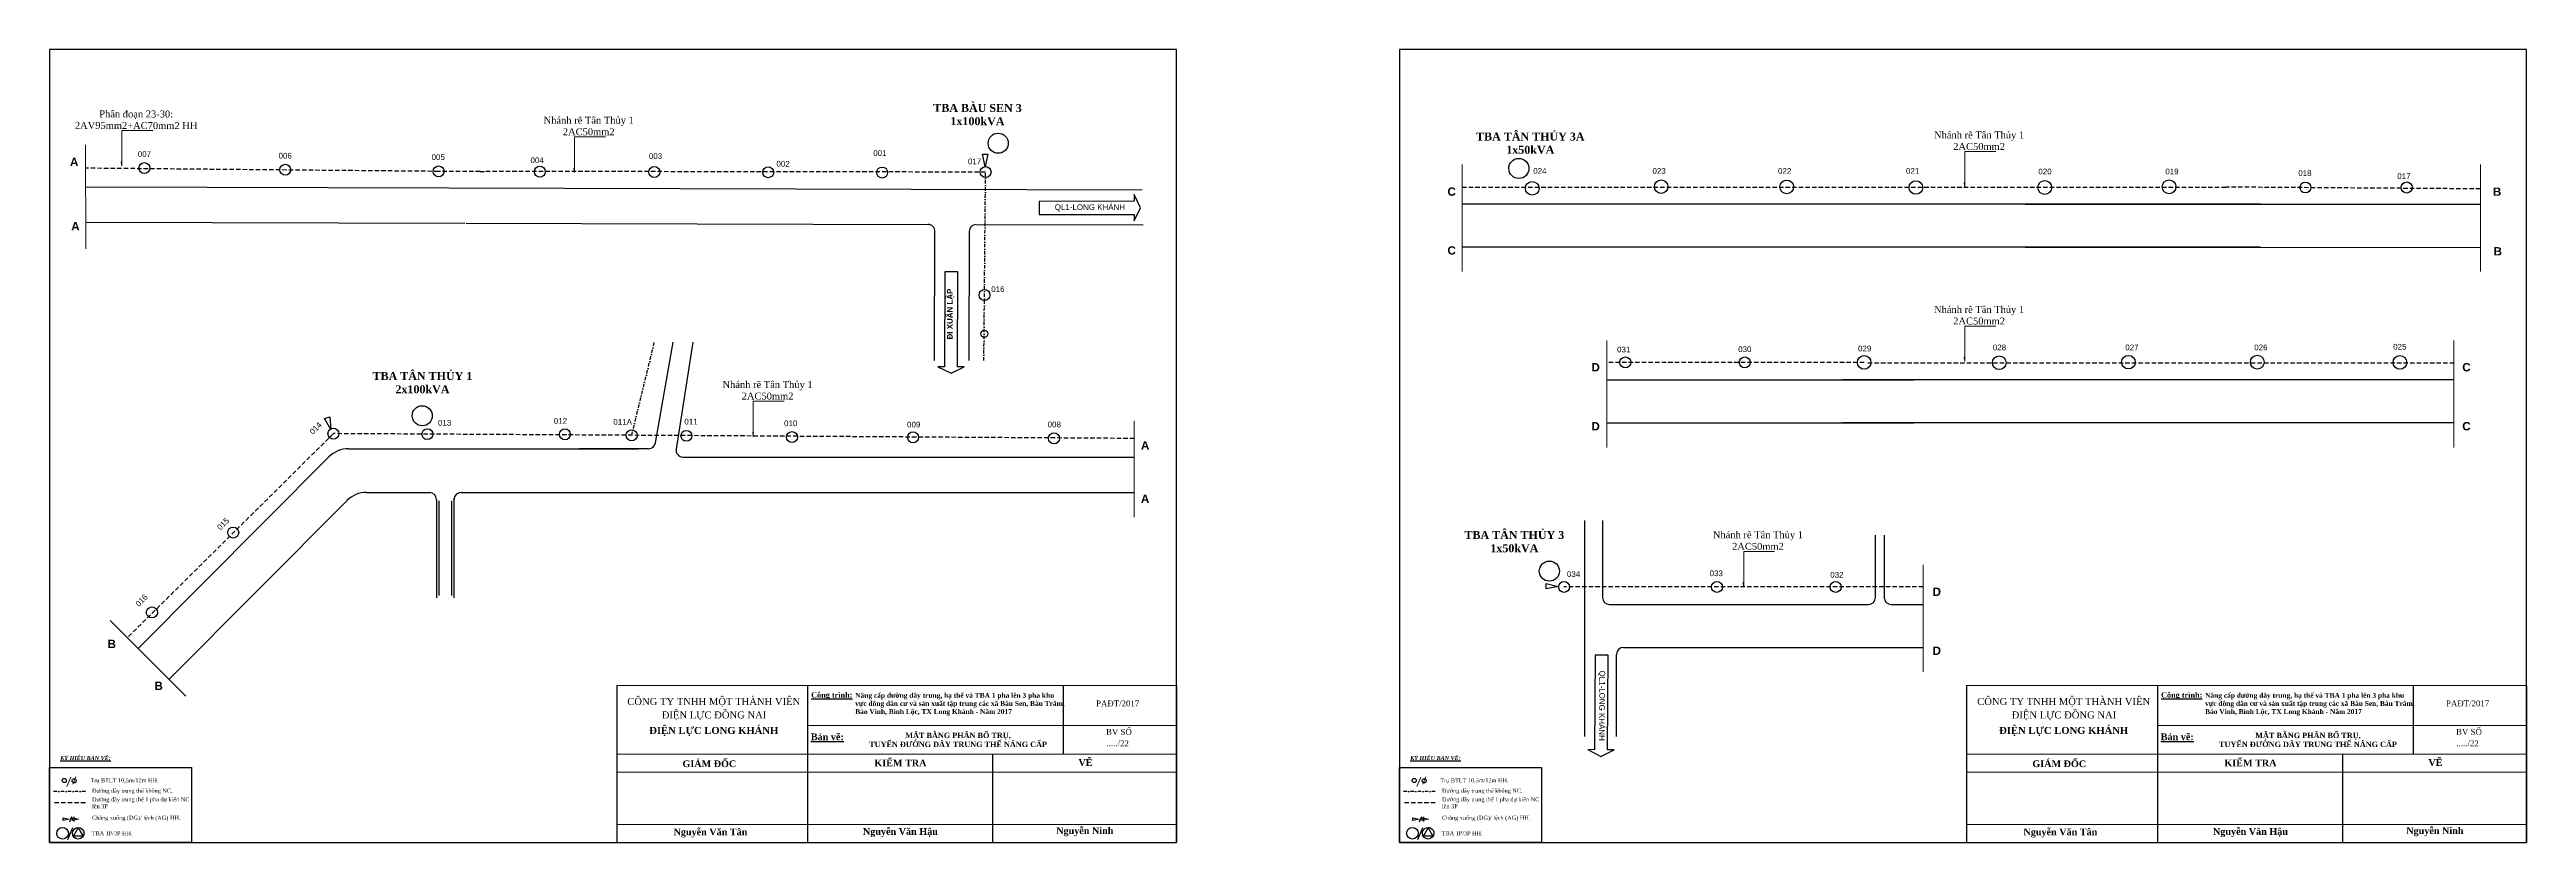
# Model space of a CAD drawing. Header units: metres. Extents: x 429925 to 893472, y 1245258 to 2552490.
# Drawn here: x 429925 to 431711, y 1266130 to 1266701 of the extents above; entities that cross this region are included whole.
import ezdxf

# ---------------------------------------------------------------- set-up
doc = ezdxf.new("R2010")
doc.units = ezdxf.units.M
doc.linetypes.add('DASHDOT', pattern=[1, 0.5, -0.25, 0, -0.25])
doc.linetypes.add('HIDDEN2', pattern=[4.7625, 3.175, -1.5875])
for name, color, linetype in [('Chu', 5, 'Continuous'), ('CONNECTOR', 7, 'Continuous'), ('Nen', 7, 'Continuous')]:
    doc.layers.add(name, color=color, linetype=linetype)
doc.layers.add('Day 22kV', color=1, linetype='Continuous', lineweight=15)
doc.layers.add('duong bao', color=3, linetype='Continuous', lineweight=13)
doc.layers.add('PointCheckModelLayout', color=9, linetype='Continuous', plot=False)
doc.styles.get("Standard").update_dxf_attribs({"font": 'arial.ttf'})
doc.styles.add('VN', font='VTIMESN.TTF')

msp = doc.modelspace()

# ---------------------------------------------------------------- linework, layer by layer
at = {"color": 4, "linetype": 'Continuous', "lineweight": 18}
for p, q in [((429976.7, 1266642.8), (429999, 1266642.7)), ((430303.1, 1266638.2), (430325.4, 1266638.2)), ((431305.9, 1266627.6), (431328.2, 1266627.6)), ((431305.9, 1266501.8), (431328.2, 1266501.8)), ((430432.1, 1266447.7), (430454.4, 1266447.7)), ((431146.4, 1266339.4), (431168.7, 1266339.4))]:
    msp.add_line(p, q, dxfattribs=at)
at = {"color": 9, "linetype": 'Continuous'}
for p, q in [((429950.9, 1266602.1), (430212.5, 1266601.4)), ((430212.5, 1266601.4), (430712.6, 1266600.1)), ((430711.4, 1266587.1), (430706.7, 1266596.6)), ((430706.7, 1266596.6), (430706.7, 1266591.9)), ((430706.7, 1266577.6), (430711.4, 1266587.1)), ((430706.7, 1266582.3), (430706.7, 1266577.6)), ((431349.5, 1266589.7), (431677.7, 1266589.7)), ((429950.8, 1266576.7), (430224.1, 1266576)), ((430225.1, 1266576), (430558.2, 1266575.1)), ((430562.9, 1266477.1), (430563.1, 1266570.1)), ((430587.8, 1266570), (430587.5, 1266477)), ((430592.8, 1266575), (430713.4, 1266574.7)), ((431349.5, 1266558.7), (431677.7, 1266558.4)), ((430570.2, 1266540.8), (430570, 1266472.5)), ((430579.5, 1266472.5), (430579.7, 1266540.8)), ((430361.5, 1266417.6), (430374.2, 1266490.3)), ((430388.4, 1266490.3), (430376.4, 1266413)), ((430570, 1266472.5), (430565.2, 1266472.5)), ((430565.2, 1266472.5), (430574.7, 1266467.8)), ((430574.7, 1266467.8), (430584.3, 1266472.5)), ((431047.6, 1266463), (431269, 1266463)), ((431047.6, 1266432), (431269, 1266432)), ((429988.5, 1266269.4), (430126, 1266407.5)), ((430140.2, 1266413.4), (430349.1, 1266413.4)), ((430356.6, 1266413.4), (430306.8, 1266413.4)), ((430381.4, 1266407.4), (430706.9, 1266407.4)), ((430010.7, 1266247.3), (430139.1, 1266376)), ((430153.2, 1266381.9), (430198.7, 1266381.8)), ((430203.6, 1266376.8), (430203.7, 1266305.9)), ((430205.2, 1266375.8), (430205.2, 1266307.5)), ((430214.8, 1266307.5), (430214.8, 1266375.8)), ((430216.4, 1266305.9), (430216.3, 1266377.7)), ((430221.3, 1266381.8), (430378.3, 1266381.9)), ((430346.8, 1266381.9), (430706.8, 1266381.9)), ((431031.9, 1266206.1), (431031.9, 1266361.7)), ((431044.6, 1266361.7), (431044.6, 1266306.2)), ((431241.5, 1266306.2), (431241.5, 1266351.1)), ((431247.8, 1266351.1), (431247.8, 1266305.3)), ((431049.6, 1266301.2), (431236.5, 1266301.2)), ((431252.8, 1266301.2), (431275.9, 1266301.2)), ((431054.7, 1266206.1), (431054.7, 1266265.2)), ((431059.7, 1266270.2), (431275.9, 1266270.2)), ((431038.7, 1266196.4), (431033.9, 1266196.5)), ((431033.9, 1266196.5), (431043.4, 1266191.6)), ((431043.4, 1266191.6), (431053, 1266196.3)), ((431053, 1266196.3), (431048.2, 1266196.4))]:
    msp.add_line(p, q, dxfattribs=at)
at = {"color": 0}
for p, q in [((430471.5, 1266129.6), (430471.5, 1266242.5)), ((430655.8, 1266193.2), (430655.8, 1266242.5)), ((431445.2, 1266129.6), (431445.2, 1266242.5)), ((431629.4, 1266193.2), (431629.4, 1266242.5)), ((430604.9, 1266129.6), (430604.9, 1266193.2)), ((431578.5, 1266129.6), (431578.5, 1266193.2))]:
    msp.add_line(p, q, dxfattribs=at)
at = {"color": 7, "linetype": 'Continuous'}
for p, q in [((429937.8, 1266131.8), (429941.4, 1266140.5)), ((429939.1, 1266144.4), (429940.7, 1266148.2)), ((429942.2, 1266144.6), (429942.2, 1266148)), ((429942.2, 1266144.6), (429942.2, 1266148)), ((430911.4, 1266131.8), (430915.1, 1266140.5)), ((430912.7, 1266144.4), (430914.3, 1266148.2)), ((430915.8, 1266144.6), (430915.8, 1266148)), ((430915.8, 1266144.6), (430915.8, 1266148))]:
    msp.add_line(p, q, dxfattribs=at)
at = {"color": 9, "linetype": 'Continuous'}
for points in [[(429924.5, 1266129.6), (430737.3, 1266129.6), (430737.3, 1266701.1), (429924.5, 1266701.1)], [(430898.2, 1266129.6), (431711, 1266129.6), (431711, 1266701.1), (430898.2, 1266701.1)], [(430638.4, 1266582.2), (430706.7, 1266582.3), (430706.7, 1266577.6), (430711.4, 1266587.1), (430706.7, 1266596.6), (430706.7, 1266591.9), (430638.4, 1266591.7)], [(430570.2, 1266540.8), (430570, 1266472.5), (430565.2, 1266472.5), (430574.7, 1266467.8), (430584.3, 1266472.5), (430579.5, 1266472.5), (430579.7, 1266540.8)], [(431039.2, 1266264.7), (431038.7, 1266196.4), (431033.9, 1266196.5), (431043.4, 1266191.6), (431053, 1266196.3), (431048.2, 1266196.4), (431048.7, 1266264.6)]]:
    msp.add_lwpolyline(points, close=True, dxfattribs=at)
at = {"color": 4, "linetype": 'Continuous', "lineweight": 18}
for points in [[(429977, 1266620.2), (429976.2, 1266620.2), (429976.6, 1266617.2), (429976.7, 1266642.8)], [(430303.5, 1266615.7), (430302.7, 1266615.7), (430303.1, 1266612.6), (430303.1, 1266638.2)], [(431306.2, 1266605.1), (431305.4, 1266605.1), (431305.9, 1266602), (431305.9, 1266627.6)], [(431306.2, 1266479.3), (431305.4, 1266479.3), (431305.9, 1266476.2), (431305.9, 1266501.8)], [(430432.5, 1266425.2), (430431.7, 1266425.2), (430432.1, 1266422.1), (430432.1, 1266447.7)], [(431146.7, 1266316.8), (431145.9, 1266316.8), (431146.4, 1266313.8), (431146.4, 1266339.4)]]:
    msp.add_lwpolyline(points, dxfattribs=at)
at = {"color": 7, "linetype": 'Continuous'}
for points in [[(430601.5, 1266633.6, -1), (430616, 1266633.6, -1)], [(430991.5, 1266615.5, -1), (430977, 1266615.4, -1)], [(430186.1, 1266437.1, -1), (430200.6, 1266437.2, -1)], [(430999, 1266325.2, -1), (431013.5, 1266325.2, -1)], [(429929.7, 1266136.2, -1), (429938.1, 1266136.3, -1)], [(429941, 1266136.2, -1), (429949.4, 1266136.3, -1)], [(430903.3, 1266136.2, -1), (430911.7, 1266136.3, -1)], [(430914.7, 1266136.2, -1), (430923, 1266136.3, -1)]]:
    msp.add_lwpolyline(points, format="xyb", close=True, dxfattribs=at)
at = {"color": 9, "linetype": 'Continuous'}
for points in [[(429989, 1266615.7, -1), (429996.9, 1266615.7, -1)], [(430090.6, 1266614.5, -1), (430098.5, 1266614.5, -1)], [(430201.2, 1266613.3, -1), (430209.1, 1266613.3, -1)], [(430274.2, 1266613.1, -1), (430282.1, 1266613.1, -1)], [(430356.8, 1266612.9, -1), (430364.7, 1266612.9, -1)], [(430438.9, 1266612.7, -1), (430446.8, 1266612.7, -1)], [(430521.1, 1266612.5, -1), (430529, 1266612.5, -1)], [(430595.7, 1266612.8, -1), (430603.6, 1266612.8, -1)], [(430998.9, 1266601.1, -1), (430989, 1266601.1, -1)], [(431091.8, 1266602.3, -1), (431082, 1266602.3, -1)], [(431182.4, 1266602.1, -1), (431172.5, 1266602.1, -1)], [(431275.5, 1266601.7, -1), (431265.7, 1266601.7, -1)], [(431368.5, 1266601.7, -1), (431358.6, 1266601.7, -1)], [(431458.2, 1266602.2, -1), (431448.3, 1266602.2, -1)], [(431547.6, 1266601.7, -1), (431555.5, 1266601.7, -1)], [(431620.6, 1266601.7, -1), (431628.6, 1266601.7, -1)], [(430594.9, 1266524.2, -1), (430602.8, 1266524.2, -1)], [(430596.2, 1266496.2, -1), (430601.3, 1266496.2, -1)], [(431057.1, 1266475.6, -1), (431065, 1266475.6, -1)], [(431143.2, 1266475.6, -1), (431151.1, 1266475.6, -1)], [(431238.2, 1266475.6, -1), (431228.4, 1266475.6, -1)], [(431335.7, 1266475.4, -1), (431325.8, 1266475.4, -1)], [(431428.8, 1266475.8, -1), (431419, 1266475.8, -1)], [(431521.8, 1266475.8, -1), (431511.9, 1266475.8, -1)], [(431624.6, 1266475.6, -1), (431614.8, 1266475.6, -1)], [(430126.5, 1266421.5, -1), (430132.1, 1266427.1, -1)], [(430193.1, 1266423.9, -1), (430201, 1266423.9, -1)], [(430292.3, 1266423.8, -1), (430300.2, 1266423.8, -1)], [(430340.4, 1266423.1, -1), (430348.3, 1266423.1, -1)], [(430340.4, 1266423.1, -1), (430348.3, 1266423.1, -1)], [(430379.9, 1266422.7, -1), (430387.8, 1266422.7, -1)], [(430456.1, 1266421.8, -1), (430464, 1266421.8, -1)], [(430543.4, 1266421.6, -1), (430551.3, 1266421.6, -1)], [(430645, 1266420.9, -1), (430652.9, 1266420.9, -1)], [(430054.2, 1266350.2, -1), (430059.8, 1266355.8, -1)], [(431012.9, 1266313.8, -1), (431020.8, 1266313.8, -1)], [(431123.2, 1266313.8, -1), (431131.1, 1266313.8, -1)], [(431208.8, 1266313.8, -1), (431216.7, 1266313.8, -1)], [(429995.6, 1266292.6, -1), (430001.2, 1266298.2, -1)]]:
    msp.add_lwpolyline(points, format="xyb", close=True, dxfattribs=at)
at = {"color": 7, "linetype": 'Continuous'}
for points in [[(430601.2, 1266625.7), (430599.3, 1266616.9), (430597.4, 1266625.7)], [(430126.6, 1266436.3), (430127.3, 1266427.3), (430122.9, 1266435.2)], [(431004, 1266316.2), (431012.7, 1266314), (431003.9, 1266312.4)], [(429924.5, 1266183.7), (430026.9, 1266183.7), (430026.9, 1266129.6), (429924.5, 1266129.6)], [(429935.8, 1266175.6), (429936.1, 1266175.4), (429936.5, 1266175.1), (429936.6, 1266174.7), (429936.7, 1266174.3), (429936.6, 1266173.8), (429936.5, 1266173.5), (429936.2, 1266173.1), (429935.8, 1266172.9), (429935.4, 1266172.8), (429935, 1266172.8), (429934.6, 1266172.9), (429934.2, 1266173.2), (429934, 1266173.5), (429933.8, 1266173.8), (429933.7, 1266174.3), (429933.7, 1266174.7), (429933.9, 1266175.1), (429934.2, 1266175.4), (429934.6, 1266175.7), (429935, 1266175.7), (429935.4, 1266175.7)], [(429943, 1266175.4), (429943.3, 1266175.2), (429943.6, 1266174.9), (429943.8, 1266174.5), (429943.8, 1266174.1), (429943.8, 1266173.6), (429943.6, 1266173.3), (429943.3, 1266172.9), (429942.9, 1266172.7), (429942.6, 1266172.6), (429942.1, 1266172.6), (429941.7, 1266172.7), (429941.4, 1266173), (429941.1, 1266173.3), (429940.9, 1266173.6), (429940.8, 1266174.1), (429940.9, 1266174.5), (429941, 1266174.9), (429941.3, 1266175.2), (429941.7, 1266175.5), (429942.1, 1266175.5), (429942.6, 1266175.5)], [(430898.2, 1266183.7), (431000.5, 1266183.7), (431000.5, 1266129.6), (430898.2, 1266129.6)], [(430909.5, 1266175.6), (430909.8, 1266175.4), (430910.1, 1266175.1), (430910.3, 1266174.7), (430910.3, 1266174.3), (430910.3, 1266173.8), (430910.1, 1266173.5), (430909.8, 1266173.1), (430909.4, 1266172.9), (430909, 1266172.8), (430908.6, 1266172.8), (430908.2, 1266172.9), (430907.9, 1266173.2), (430907.6, 1266173.5), (430907.4, 1266173.8), (430907.3, 1266174.3), (430907.4, 1266174.7), (430907.5, 1266175.1), (430907.8, 1266175.4), (430908.2, 1266175.7), (430908.6, 1266175.7), (430909, 1266175.7)], [(430916.6, 1266175.4), (430916.9, 1266175.2), (430917.2, 1266174.9), (430917.4, 1266174.5), (430917.5, 1266174.1), (430917.4, 1266173.6), (430917.2, 1266173.3), (430916.9, 1266172.9), (430916.6, 1266172.7), (430916.2, 1266172.6), (430915.7, 1266172.6), (430915.4, 1266172.7), (430915, 1266173), (430914.7, 1266173.3), (430914.5, 1266173.6), (430914.4, 1266174.1), (430914.5, 1266174.5), (430914.7, 1266174.9), (430915, 1266175.2), (430915.4, 1266175.5), (430915.8, 1266175.5), (430916.2, 1266175.5)], [(429934.3, 1266147.3), (429938.7, 1266146.3), (429934.3, 1266145.4)], [(429941, 1266147.3), (429945.4, 1266146.3), (429941, 1266145.4)], [(429941, 1266147.3), (429945.4, 1266146.3), (429941, 1266145.4)], [(429941.8, 1266134.2), (429945.2, 1266140.2), (429948.7, 1266134.2)], [(430907.9, 1266147.3), (430912.3, 1266146.3), (430907.9, 1266145.4)], [(430914.6, 1266147.3), (430919, 1266146.3), (430914.6, 1266145.4)], [(430914.6, 1266147.3), (430919, 1266146.3), (430914.6, 1266145.4)], [(430915.4, 1266134.2), (430918.9, 1266140.2), (430922.3, 1266134.2)]]:
    msp.add_lwpolyline(points, close=True, dxfattribs=at)
at = {"color": 9, "linetype": 'Continuous'}
for centre, radius, start, end in [((430558.1, 1266570.1), 5, 359.852, 89.852), ((430592.8, 1266570), 5, 89.852, 179.852), ((430140.2, 1266393.4), 20, 90.0071, 135.1207), ((430356.6, 1266418.4), 5, 270.0071, 350.1318), ((430381.4, 1266412.4), 5, 171.3545, 270.0071), ((430153.2, 1266361.9), 20, 89.954, 135.0676), ((430198.6, 1266376.8), 5, 0.0071, 89.954), ((430221.3, 1266376.8), 5, 90.0071, 180.0071), ((431049.6, 1266306.2), 5, 180, 270), ((431236.5, 1266306.2), 5, 270, 0), ((431252.8, 1266306.2), 5, 180, 270), ((431059.7, 1266265.2), 5, 90, 180)]:
    msp.add_arc(centre, radius, start, end, dxfattribs=at)
at = {"layer": 'CONNECTOR', "linetype": 'HIDDEN2'}
for p, q in [((430205.1, 1266613.3), (429951, 1266615.6)), ((430943.3, 1266602), (431494.2, 1266602)), ((431677.7, 1266600.7), (431494.2, 1266602)), ((431233.3, 1266475.6), (431047.6, 1266475.6)), ((431235.9, 1266475.3), (431550.9, 1266475.3)), ((431550.9, 1266475.3), (431658.6, 1266475.3)), ((430129.3, 1266424.3), (429980.7, 1266277.2)), ((430378.3, 1266422.9), (430129.3, 1266424.3)), ((430706.9, 1266420.8), (430378.2, 1266422.9)), ((431275.9, 1266313.8), (431016.8, 1266313.8)), ((429950.4, 1266158.2), (429926.6, 1266158.2)), ((430924, 1266158.2), (430900.2, 1266158.2))]:
    msp.add_line(p, q, dxfattribs=at)
at = {"layer": 'CONNECTOR', "linetype": 'DASHDOT', "ltscale": 5}
for p, q in [((430598.4, 1266477), (430599.6, 1266612.8)), ((430344.4, 1266423.1), (430360.8, 1266490.3)), ((429950.4, 1266166.4), (429926.6, 1266166.4)), ((430924, 1266166.4), (430900.2, 1266166.4))]:
    msp.add_line(p, q, dxfattribs=at)
at = {"layer": 'CONNECTOR', "linetype": 'Continuous'}
for p, q in [((431519.1, 1266589.7), (430943.3, 1266589.7)), ((431519.1, 1266589.7), (430943.3, 1266589.7)), ((431519.1, 1266558.7), (430943.3, 1266558.7)), ((431550.9, 1266463), (431217.6, 1266463)), ((431658.6, 1266463), (431550.9, 1266463)), ((431658.6, 1266463), (431550.9, 1266463)), ((431550.9, 1266432), (431217.6, 1266432)), ((431658.6, 1266432), (431550.9, 1266432))]:
    msp.add_line(p, q, dxfattribs=at)
at = {"layer": 'CONNECTOR', "linetype": 'HIDDEN2'}
msp.add_lwpolyline([(430599.6, 1266612.8), (430238.4, 1266613.3, -0.043818), (430235, 1266613.3), (430205.1, 1266613.3)], format="xyb", dxfattribs=at)
at = {"layer": 'Day 22kV', "color": 0, "lineweight": 20}
for p, q in [((430737.3, 1266242.8), (430333.6, 1266242.8)), ((431711, 1266242.8), (431307.2, 1266242.8)), ((430737.3, 1266213.8), (430471.5, 1266213.8)), ((431711, 1266213.8), (431445.2, 1266213.8)), ((430737.3, 1266193.2), (430333.6, 1266193.2)), ((431711, 1266193.2), (431307.2, 1266193.2)), ((430737.3, 1266180.2), (430333.6, 1266180.2)), ((431711, 1266180.2), (431307.2, 1266180.2)), ((430737.3, 1266142.6), (430333.6, 1266142.6)), ((431711, 1266142.6), (431307.2, 1266142.6))]:
    msp.add_line(p, q, dxfattribs=at)
at = {"layer": 'duong bao', "ltscale": 2}
for p, q in [((429950.4, 1266632.5), (429950.7, 1266557.6)), ((430943.3, 1266618.2), (430943.3, 1266541.1)), ((431677.7, 1266618.2), (431677.7, 1266541.1)), ((431047.6, 1266491.5), (431047.6, 1266414.4)), ((431658.6, 1266491.5), (431658.6, 1266414.4)), ((430706.9, 1266433.6), (430706.8, 1266364.1)), ((431275.9, 1266329.7), (431275.9, 1266252.7)), ((429968.3, 1266289.5), (430022.9, 1266235.1)), ((429939.9, 1266176.7), (429936.9, 1266170)), ((429943.5, 1266176.8), (429941.3, 1266171.6)), ((430913.6, 1266176.7), (430910.6, 1266170)), ((430917.2, 1266176.8), (430914.9, 1266171.6))]:
    msp.add_line(p, q, dxfattribs=at)
at = {"layer": 'Nen', "color": 0}
for p, q in [((430333.6, 1266242.8), (430333.6, 1266129.9)), ((430333.6, 1266242.5), (430333.6, 1266129.6)), ((431307.2, 1266242.8), (431307.2, 1266129.9)), ((431307.2, 1266242.5), (431307.2, 1266129.6))]:
    msp.add_line(p, q, dxfattribs=at)
at = {"layer": 'PointCheckModelLayout', "color": 0}
for p, q in [((430737.3, 1266242.5), (430737.3, 1266129.6)), ((431711, 1266242.5), (431711, 1266129.6)), ((430737.3, 1266198.8), (430737.3, 1266223.5)), ((431711, 1266198.8), (431711, 1266223.5)), ((430333.6, 1266129.6), (430737.3, 1266129.6)), ((431307.2, 1266129.6), (431711, 1266129.6))]:
    msp.add_line(p, q, dxfattribs=at)

# ---------------------------------------------------------------- texts
at = {"attachment_point": 5}
for s, insert, char_height, width, rotation in [('{\\fTimes New Roman|b0|i0|c0|p18;\\C7;Phân đoạn 23-30:\\P2AV95mm2+AC70mm2 HH}', (429987, 1266650.5), 5, 86.625, 359.852), ('{\\fTimes New Roman|b1|i0|c0|p18;\\C7;TBA BÀU SEN 3 1x100kVA}', (430593.8, 1266654.2), 5.734, 87, 359.852), ('{\\fArial Unicode MS|b0|i0|c0|p34;\\C7;007}', (429993, 1266625.8), 4.109, 22.225, 359.852), ('{\\fArial Unicode MS|b0|i0|c0|p34;\\C7;006}', (430094.5, 1266624.6), 4.109, 22.225, 359.852), ('{\\fArial Unicode MS|b0|i0|c0|p34;\\H1x;\\C7;005}', (430204.9, 1266623.6), 4.109, 22.401, 359.852), ('{\\fArial Unicode MS|b0|i0|c0|p34;\\H1x;\\C7;004}', (430276.2, 1266621.3), 4.109, 22.401, 359.852), ('{\\fArial Unicode MS|b0|i0|c0|p34;\\H1x;\\C7;003}', (430361.6, 1266624.3), 4.109, 22.401, 359.852), ('{\\fArial Unicode MS|b0|i0|c0|p34;\\H1x;\\C7;002}', (430453.6, 1266618.8), 4.109, 22.225, 359.852), ('{\\fArial Unicode MS|b0|i0|c0|p34;\\H1x;\\C7;001}', (430523.4, 1266626.5), 4.109, 22.401, 359.852), ('\\C7;\\fArial Unicode MS|b0|i0|;\\H4.1092942200601;017', (430591.7, 1266620.5), 4.109, 22.401, 359.852), ('\\C7;\\fArial Unicode MS|b0|i0|;\\H4.1092942200601;QL1-LONG KHÁNH', (430674.9, 1266587), 4.109, 73.025, 0.1022), ('{\\fArial Unicode MS|b1|i0|c0|p34;\\C7;ĐI XUÂN LẬP}', (430574.4, 1266510.5), 4.109, 73.025, 89.852), ('\\C7;\\fArial Unicode MS|b0|i0|;\\H4.1092942200601;016', (430608.5, 1266528.4), 4.109, 22.401, 359.852), ('{\\fTimes New Roman|b1|i0|c0|p18;\\C7;TBA TÂN THỦY 1\\P2x100kVA}', (430193.5, 1266461), 5.734, 87, 0.0071), ('{\\fArial Unicode MS|b0|i0|c0|p34;\\C7;014}', (430116.5, 1266428.2), 4.109, 22.401, 45.1207), ('{\\fArial Unicode MS|b0|i0|c0|p34;\\H1x;\\C7;013}', (430209.5, 1266432.1), 4.109, 22.225, 0.0071), ('{\\fArial Unicode MS|b0|i0|c0|p34;\\H1x;\\C7;012}', (430293, 1266433.4), 4.109, 22.225, 0.0071), ('{\\fArial Unicode MS|b0|i0|c0|p34;\\H1x;\\C7;011A}', (430337.9, 1266432.7), 4.109, 22.225, 0.0071), ('{\\fArial Unicode MS|b0|i0|c0|p34;\\H1x;\\C7;011}', (430387.2, 1266432.9), 4.109, 22.225, 0.0071), ('{\\fArial Unicode MS|b0|i0|c0|p34;\\C7;010}', (430459.1, 1266431.7), 4.109, 22.225, 0.0071), ('{\\fArial Unicode MS|b0|i0|c0|p34;\\C7;009}', (430547.8, 1266430.8), 4.109, 22.225, 0.0071), ('{\\fArial Unicode MS|b0|i0|c0|p34;\\H1x;\\C7;008}', (430649.2, 1266430.9), 4.109, 22.225, 0.0071), ('{\\fArial Unicode MS|b0|i0|c0|p34;\\C7;015}', (430049.7, 1266359.2), 4.109, 22.225, 45.1207), ('{\\fArial Unicode MS|b0|i0|c0|p34;\\C7;016}', (429990.9, 1266304.1), 4.109, 22.401, 45.1207), ('\\C7;\\fArial Unicode MS|b0|i0|;\\H4.1092942200601;QL1-LONG KHÁNH', (431043.7, 1266228.2), 4.109, 73.025, 269.5629)]:
    msp.add_mtext(s, dxfattribs=dict(at, insert=insert, char_height=char_height, width=width, rotation=rotation))
for s, insert, char_height, width, attachment_point in [('{\\fTimes New Roman|b0|i0|c0|p18;\\C7;Nhánh rẽ Tân Thủy 1 2AC50mm2}', (430313.4, 1266646), 5, 86.625, 5), ('{\\fTimes New Roman|b1|i0|c0|p18;\\C7;TBA TÂN THỦY 3A 1x50kVA}', (430992.5, 1266633.6), 5.734, 87, 5), ('{\\fTimes New Roman|b0|i0|c0|p18;\\C7;Nhánh rẽ Tân Thủy 1 2AC50mm2}', (431316.2, 1266635.4), 5, 86.625, 5), ('{\\fArial Unicode MS|b1|i0|c0|p34;\\C7;A}', (429942.3, 1266620.2), 6, 22.225, 5), ('{\\fArial Unicode MS|b0|i0|c0|p34;\\C7;024}', (430999.4, 1266613.6), 4.109, 22.225, 5), ('{\\fArial Unicode MS|b0|i0|c0|p34;\\C7;023}', (431085.4, 1266613.6), 4.109, 22.225, 5), ('{\\fArial Unicode MS|b0|i0|c0|p34;\\C7;022}', (431176, 1266613.6), 4.109, 22.225, 5), ('{\\fArial Unicode MS|b0|i0|c0|p34;\\C7;021}', (431268.3, 1266613.6), 4.109, 22.225, 5), ('{\\fArial Unicode MS|b0|i0|c0|p34;\\C7;020}', (431363.7, 1266613.2), 4.109, 22.225, 5), ('{\\fArial Unicode MS|b0|i0|c0|p34;\\C7;019}', (431455.3, 1266613.2), 4.109, 22.225, 5), ('{\\fArial Unicode MS|b1|i0|c0|p34;\\C7;C}', (430935.8, 1266598.7), 6, 22.225, 5), ('{\\fArial Unicode MS|b0|i0|c0|p34;\\C7;018}', (431551.2, 1266612.1), 4.109, 22.401, 5), ('{\\fArial Unicode MS|b0|i0|c0|p34;\\C7;017}', (431622.6, 1266609.9), 4.109, 22.401, 5), ('{\\fArial Unicode MS|b1|i0|c0|p34;\\C7;B}', (431689.8, 1266598.7), 6, 22.225, 5), ('{\\fArial Unicode MS|b1|i0|c0|p34;\\C7;A}', (429943.2, 1266573.8), 6, 22.225, 5), ('{\\fArial Unicode MS|b1|i0|c0|p34;\\C7;C}', (430935.8, 1266556.3), 6, 22.225, 5), ('{\\fArial Unicode MS|b1|i0|c0|p34;\\C7;B}', (431690.3, 1266555.7), 6, 22.225, 5), ('{\\fTimes New Roman|b0|i0|c0|p18;\\C7;Nhánh rẽ Tân Thủy 1 2AC50mm2}', (431316.2, 1266509.6), 5, 86.625, 5), ('{\\fArial Unicode MS|b1|i0|c0|p34;\\C7;D}', (431039.6, 1266472.1), 6, 22.225, 5), ('{\\fArial Unicode MS|b0|i0|c0|p34;\\C7;031}', (431059.9, 1266484.9), 4.109, 22.225, 5), ('{\\fArial Unicode MS|b0|i0|c0|p34;\\C7;030}', (431147.2, 1266485.1), 4.109, 22.225, 5), ('{\\fArial Unicode MS|b0|i0|c0|p34;\\C7;029}', (431233.7, 1266485.6), 4.109, 22.225, 5), ('{\\fArial Unicode MS|b0|i0|c0|p34;\\C7;028}', (431330.9, 1266486.4), 4.109, 22.225, 5), ('{\\fArial Unicode MS|b0|i0|c0|p34;\\C7;027}', (431426.4, 1266486.4), 4.109, 22.225, 5), ('{\\fArial Unicode MS|b0|i0|c0|p34;\\C7;026}', (431519.4, 1266486.4), 4.109, 22.225, 5), ('{\\fArial Unicode MS|b0|i0|c0|p34;\\C7;025}', (431619.6, 1266486.9), 4.109, 22.225, 5), ('{\\fArial Unicode MS|b1|i0|c0|p34;\\C7;C}', (431667.7, 1266472.1), 6, 22.225, 5), ('{\\fTimes New Roman|b0|i0|c0|p18;\\C7;Nhánh rẽ Tân Thủy 1 2AC50mm2}', (430442.4, 1266455.5), 5, 86.625, 5), ('{\\fArial Unicode MS|b1|i0|c0|p34;\\C7;A}', (430714.7, 1266415.8), 6, 22.225, 5), ('{\\fArial Unicode MS|b1|i0|c0|p34;\\C7;D}', (431039.6, 1266429.6), 6, 22.225, 5), ('{\\fArial Unicode MS|b1|i0|c0|p34;\\C7;C}', (431667.7, 1266429.6), 6, 22.225, 5), ('{\\fArial Unicode MS|b1|i0|c0|p34;\\C7;A}', (430714.7, 1266377.4), 6, 22.225, 5), ('{\\fTimes New Roman|b1|i0|c0|p18;\\C7;TBA TÂN THỦY 3 1x50kVA}', (430981, 1266346.4), 5.734, 87, 5), ('{\\fTimes New Roman|b0|i0|c0|p18;\\C7;Nhánh rẽ Tân Thủy 1 2AC50mm2}', (431156.7, 1266347.2), 5, 86.625, 5), ('{\\fArial Unicode MS|b0|i0|c0|p34;\\C7;034}', (431023.7, 1266323), 4.109, 22.225, 5), ('{\\fArial Unicode MS|b0|i0|c0|p34;\\C7;033}', (431126.6, 1266323.6), 4.109, 22.225, 5), ('{\\fArial Unicode MS|b0|i0|c0|p34;\\C7;032}', (431213.6, 1266322.5), 4.109, 22.225, 5), ('{\\fArial Unicode MS|b1|i0|c0|p34;\\C7;D}', (431285.7, 1266310.3), 6, 22.225, 5), ('{\\fArial Unicode MS|b1|i0|c0|p34;\\C7;B}', (429969.4, 1266272.7), 6, 22.225, 5), ('{\\fArial Unicode MS|b1|i0|c0|p34;\\C7;D}', (431285.7, 1266267.8), 6, 22.225, 5), ('{\\fArial Unicode MS|b1|i0|c0|p34;\\C7;B}', (430003.2, 1266242.5), 6, 22.225, 5), ('\\C7;\\fTimes New Roman|b1|i1|;\\H2.8669647164643;\\LKÝ HIỆU BẢN VẼ\\l\\L:\\l', (429950.5, 1266190), 2.867, 49.206, 5), ('\\C7;\\fTimes New Roman|b1|i1|;\\H2.8669647164643;\\LKÝ HIỆU BẢN VẼ\\l\\L:\\l', (430924.1, 1266190), 2.867, 49.206, 5), ('{\\fTimes New Roman|b0|i0|c0|p18;\\C7;Trụ BTLT 10,5m/12m HH.}', (429954, 1266174), 2.935, 74, 4), ('{\\fTimes New Roman|b0|i0|c0|p18;\\H1x;\\C7;Đường dây trung thế không NC.}', (429955.2, 1266166.4), 2.935, 60.735, 4), ('{\\fTimes New Roman|b0|i0|c0|p18;\\C7;Trụ BTLT 10,5m/12m HH.}', (430927.6, 1266174), 2.935, 74, 4), ('{\\fTimes New Roman|b0|i0|c0|p18;\\H1x;\\C7;Đường dây trung thế không NC.}', (430928.8, 1266166.4), 2.935, 60.735, 4), ('{\\fTimes New Roman|b0|i0|c0|p18;\\C7;Đường dây trung thế 1 pha dự kiến NC lên 3P}', (429955.2, 1266158.2), 2.935, 70.177, 4), ('{\\fTimes New Roman|b0|i0|c0|p18;\\C7;Đường dây trung thế 1 pha dự kiến NC lên 3P}', (430928.8, 1266158.2), 2.935, 70.177, 4), ('{\\fTimes New Roman|b0|i0|c0|p18;\\C7;TBA 1P/3P HH.}', (429954.9, 1266136.2), 2.935, 74, 4), ('{\\fTimes New Roman|b0|i0|c0|p18;\\H1x;\\C7;Chằng xuống (DG)/ lệch (AG) HH.}', (429955.2, 1266146.9), 2.935, 67.094, 4), ('{\\fTimes New Roman|b0|i0|c0|p18;\\C7;TBA 1P/3P HH.}', (430928.6, 1266136.2), 2.935, 74, 4), ('{\\fTimes New Roman|b0|i0|c0|p18;\\H1x;\\C7;Chằng xuống (DG)/ lệch (AG) HH.}', (430928.8, 1266146.9), 2.935, 67.094, 4)]:
    msp.add_mtext(s, dxfattribs=dict(insert=insert, char_height=char_height, width=width, attachment_point=attachment_point))
at = {"layer": 'Chu', "color": 0, "style": 'VN'}
for s, insert, char_height, width, attachment_point in [('{\\fTimes New Roman|b0|i0|c0|p18;CÔNG TY TNHH MỘT THÀNH VIÊN}', (430403.6, 1266230.6), 5.066, 257.001, 5), ('{\\fTimes New Roman|b0|i0|c0|p18;ĐIỆN LỰC ĐỒNG NAI}', (430403.8, 1266220.9), 5.066, 257.001, 5), ('{\\fTimes New Roman|b1|i0|c163|p18;\\LCông trình:}', (430488.7, 1266235.3), 3.873, 39.227, 5), ('{\\fTimes New Roman|b1|i0|c163|p18;Nâng cấp đường dây trung, hạ thế và TBA 1 pha lên 3 pha khu vực đông dân cư và sản xuất tập trung các xã Bàu Sen, Bàu Trâm, Bảo Vinh, Bình Lộc, TX Long Khánh - Năm 2017}', (430505.6, 1266229.2), 3.5, 149.56, 4), ('{\\fTimes New Roman|b0|i0|c0|p18;CÔNG TY TNHH MỘT THÀNH VIÊN}', (431377.2, 1266230.6), 5.066, 257.001, 5), ('{\\fTimes New Roman|b0|i0|c0|p18;ĐIỆN LỰC ĐỒNG NAI}', (431377.4, 1266220.9), 5.066, 257.001, 5), ('{\\fTimes New Roman|b1|i0|c163|p18;\\LCông trình:}', (431462.3, 1266235.3), 3.873, 39.227, 5), ('{\\fTimes New Roman|b1|i0|c163|p18;Nâng cấp đường dây trung, hạ thế và TBA 1 pha lên 3 pha khu vực đông dân cư và sản xuất tập trung các xã Bàu Sen, Bàu Trâm, Bảo Vinh, Bình Lộc, TX Long Khánh - Năm 2017}', (431479.2, 1266229.2), 3.5, 149.56, 4), ('{\\fTimes New Roman|b1|i0|c0|p18;ĐIỆN LỰC LONG KHÁNH}', (430403.6, 1266209.6), 5.066, 257.001, 5), ('{\\fTimes New Roman|b1|i0|c0|p18;\\LBản vẽ:}', (430485.5, 1266205.7), 4.842, 39.227, 5), ('{\\fTimes New Roman|b1|i0|c0|p18;MẶT BẰNG PHÂN BỐ TRỤ,\\PTUYẾN ĐƯỜNG DÂY TRUNG THẾ NÂNG CẤP}', (430579.8, 1266203.5), 3.873, 214.167, 5), ('{\\fTimes New Roman|b1|i0|c0|p18;ĐIỆN LỰC LONG KHÁNH}', (431377.2, 1266209.6), 5.066, 257.001, 5), ('{\\fTimes New Roman|b1|i0|c0|p18;\\LBản vẽ:}', (431459.1, 1266205.7), 4.842, 39.227, 5), ('{\\fTimes New Roman|b1|i0|c0|p18;MẶT BẰNG PHÂN BỐ TRỤ,\\PTUYẾN ĐƯỜNG DÂY TRUNG THẾ NÂNG CẤP}', (431553.4, 1266203.5), 3.873, 214.167, 5), ('{\\fTimes New Roman|b1|i0|c0|p18;GIÁM ĐỐC}', (430400.4, 1266186.3), 4.842, 214.167, 5), ('{\\fTimes New Roman|b1|i0|c0|p18;KIỂM TRA}', (430538.2, 1266186.9), 4.842, 214.167, 5), ('{\\fTimes New Roman|b1|i0|c0|p18;VẼ}', (430671.7, 1266187.2), 4.842, 214.167, 5), ('{\\fTimes New Roman|b1|i0|c0|p18;GIÁM ĐỐC}', (431374, 1266186.3), 4.842, 214.167, 5), ('{\\fTimes New Roman|b1|i0|c0|p18;KIỂM TRA}', (431511.9, 1266186.9), 4.842, 214.167, 5), ('{\\fTimes New Roman|b1|i0|c0|p18;VẼ}', (431645.3, 1266187.2), 4.842, 214.167, 5), ('{\\fTimes New Roman|b1|i0|c0|p18;Nguyễn Văn Tân}', (430401.2, 1266136.4), 4.842, 214.167, 5), ('{\\fTimes New Roman|b1|i0|c0|p18;Nguyễn Văn Hậu}', (430538.2, 1266136.7), 4.842, 214.167, 5), ('{\\fTimes New Roman|b1|i0|c0|p18;Nguyễn Ninh}', (430671.2, 1266137.3), 4.842, 214.167, 5), ('{\\fTimes New Roman|b1|i0|c0|p18;Nguyễn Văn Tân}', (431374.8, 1266136.4), 4.842, 214.167, 5), ('{\\fTimes New Roman|b1|i0|c0|p18;Nguyễn Văn Hậu}', (431511.9, 1266136.7), 4.842, 214.167, 5), ('{\\fTimes New Roman|b1|i0|c0|p18;Nguyễn Ninh}', (431644.9, 1266137.3), 4.842, 214.167, 5)]:
    msp.add_mtext(s, dxfattribs=dict(at, insert=insert, char_height=char_height, width=width, attachment_point=attachment_point))
at = {"layer": 'Chu', "color": 1, "char_height": 4.222, "width": 214.167, "attachment_point": 5, "style": 'VN'}
for s, insert in [('{\\fTimes New Roman|b0|i0|c0|p18;PAĐT/2017}', (430694.9, 1266229.8)), ('{\\fTimes New Roman|b0|i0|c0|p18;PAĐT/2017}', (431668.5, 1266229.8)), ('{\\fTimes New Roman|b0|i0|c0|p18;BV SỐ}', (430695.8, 1266209.3)), ('{\\fTimes New Roman|b0|i0|c0|p18;BV SỐ}', (431669.5, 1266209.3)), ('{\\fTimes New Roman|b0|i0|c0|p18;...../22}', (430694.9, 1266201)), ('{\\fTimes New Roman|b0|i0|c0|p18;...../22}', (431668.5, 1266201))]:
    msp.add_mtext(s, dxfattribs=dict(at, insert=insert))

doc.saveas('drawing.dxf')
